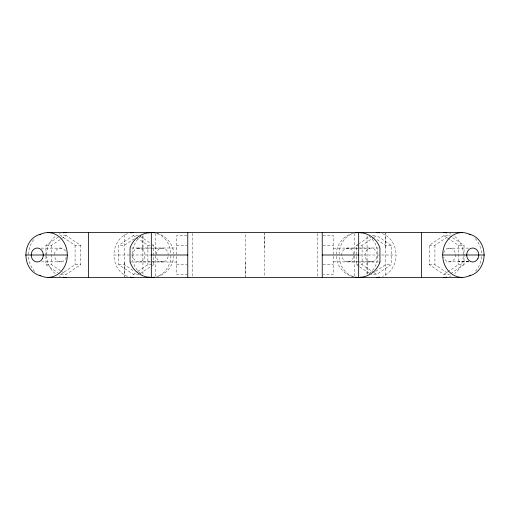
<?xml version="1.0" encoding="UTF-8"?>
<svg xmlns="http://www.w3.org/2000/svg" width="510" height="510" viewBox="0 0 510 510"><rect width="100%" height="100%" fill="white"/><g stroke="black" fill="none" stroke-linecap="round" stroke-linejoin="round"><path stroke-width="0.38" stroke-dasharray="2.55 1.91" d="M124.44 262.471L124.44 276.624L124.44 233.376M142.927 247.528L142.927 234.944L142.934 275.094M245.756 262.471L245.756 276.624L245.756 233.376M264.244 247.528L264.244 233.376L264.244 276.624M367.072 262.471L367.072 275.056L367.066 234.906M385.56 247.528L385.56 233.376L385.56 276.624M173.884 255.637C173.4 265.729 166.018 275.043 155.888 276.853M336.115 254.362C336.625 244.558 343.6 235.237 353.494 233.351M45.957 255.389L45.957 245.297L59.192 236.474M45.957 245.297L51.561 245.297L66.115 235.588L80.676 245.297L80.676 264.703L66.115 274.412L60.511 274.412L58.529 273.086M60.511 274.412L75.072 264.703L80.676 264.703M138.962 274.412L133.359 274.412L118.798 264.703L118.798 245.297L133.359 235.588L138.962 235.588L150.208 243.091M134.328 238.68L124.402 245.297L118.798 245.297M133.359 274.412L137.33 271.766M137.987 271.32L147.913 264.703L153.516 264.703L153.516 245.297L150.871 243.531M140.282 273.526L151.534 266.029M152.197 265.589L153.516 264.703M359.129 266.469L356.484 264.703L356.484 245.297L357.803 244.411M358.466 243.971L369.718 236.474M356.484 245.297L362.087 245.297L373.333 237.794M373.996 237.354L376.641 235.588L391.202 245.297L391.202 264.703L376.641 274.412L371.038 274.412M375.672 271.32L385.598 264.703L391.202 264.703M429.324 264.703L434.928 264.703L449.488 274.412L443.885 274.412L429.324 264.703L429.324 245.297L443.885 235.588L449.488 235.588L451.471 236.914M429.324 245.297L434.928 245.297L449.488 235.588M443.885 274.412L458.439 264.703L464.043 264.703L464.043 245.297L452.134 237.354M450.808 273.526L464.043 264.703M41.253 248.102L61.863 248.172M137.611 248.172L163.563 248.172M346.437 248.172L369.686 248.172M448.137 248.172L468.747 248.102M61.863 261.828L41.775 261.885M163.563 261.828L140.314 261.828M372.389 261.828L346.437 261.828M468.747 261.898L448.137 261.828M333.444 248.172L356.7 247.994M66.115 235.588L60.511 235.588L75.072 245.297L80.676 245.297M187.011 235.588L176.556 235.588L176.556 274.412L187.011 274.412M322.989 235.588L333.444 235.588L333.444 274.412L322.989 274.412M372.44 235.588L376.641 235.588M136.667 237.794L147.913 245.297L153.516 245.297M176.556 245.297L187.011 245.297M322.989 245.297L333.444 245.297M391.202 245.297L385.598 245.297L375.672 238.68M443.885 235.588L458.439 245.297L464.043 245.297M131.599 247.994L176.556 247.994M358.25 247.994L378.401 247.994M127.634 233.58A22.414 19.412 90 0 0 113.947 255L150.724 255M359.276 255L396.053 255A22.414 19.412 -90 0 1 382.366 276.42M130.05 262.006L176.556 262.006M358.25 262.006L378.401 262.006M45.957 256.167L45.957 264.703L51.561 264.703L66.115 274.412M118.798 264.703L124.402 264.703L134.328 271.32M176.556 264.703L187.011 264.703M322.989 264.703L333.444 264.703M356.484 264.703L362.087 264.703L373.333 272.206M333.444 261.828L356.7 262.006M468.658 261.662L458.573 261.362L468.371 261.719M354.112 276.853C344.224 275.068 336.874 266.137 336.186 256.275M156.506 233.351C166.158 235.206 173.107 244.143 173.814 253.725M373.996 272.646L376.641 274.412M359.792 266.909L369.718 273.526M133.359 235.588L136.004 237.354M45.957 264.703L57.866 272.646M458.439 245.297L458.439 264.703M434.928 245.297L434.928 264.703M362.087 245.297L362.087 264.703M354.807 233.376L354.807 276.624M317.775 233.376L317.775 276.624M192.225 233.376L192.225 276.624M155.193 233.376L155.193 276.624M147.913 245.297L147.913 264.703M75.072 245.297L75.072 264.703M51.561 245.297L51.561 253.833M51.561 254.611L51.561 264.703M54.462 254.49A7.006 6.063 90 0 1 59.848 248.038A7.006 6.063 90 0 1 66.326 252.979M66.326 257.021A7.006 6.063 -90 0 1 60.295 262A7.006 6.063 -90 0 1 54.595 256.524M443.674 252.979A7.006 6.063 -90 0 1 453.014 249.301A7.006 6.063 -90 0 1 453.014 260.699A7.006 6.063 -90 0 1 443.674 257.021M156.162 254.49A7.006 6.063 90 0 1 162.212 247.994A7.006 6.063 90 0 1 168.262 254.49M168.134 256.524A7.006 6.063 -90 0 1 162.212 262.006A7.006 6.063 -90 0 1 156.296 256.524M475.294 238.572A22.414 19.412 -90 0 1 481.497 254.439M481.453 256.677A22.414 19.412 -90 0 1 475.294 271.428M369.367 273.519A22.414 19.412 -90 0 0 377.84 255A22.414 19.412 90 0 0 369.367 236.481M339.029 254.439A22.414 19.412 -90 0 1 352.71 233.58M352.71 276.42A22.414 19.412 90 0 1 339.073 256.677M157.29 233.58A22.414 19.412 -90 0 1 170.927 253.323M170.971 255.561A22.414 19.412 -90 0 1 157.29 276.42M140.632 273.519A22.414 19.412 -90 0 1 140.632 236.481M34.705 271.428A22.414 19.412 90 0 1 28.547 256.677M28.503 254.439A22.414 19.412 90 0 1 34.705 238.572M60.397 276.42A22.414 19.412 90 0 1 59.026 275.865M55.182 273.519A22.414 19.412 90 0 1 46.761 256.677M46.716 254.439A22.414 19.412 90 0 1 55.182 236.481M59.026 234.135A22.414 19.412 90 0 1 60.397 233.58M127.634 276.42A22.414 19.412 -90 0 1 113.947 255M382.366 233.58A22.414 19.412 -90 0 1 396.053 255M449.603 233.58A22.414 19.412 90 0 1 450.974 234.135M454.818 236.481A22.414 19.412 90 0 1 463.284 254.439M463.239 256.677A22.414 19.412 -90 0 1 454.818 273.519M450.974 275.865A22.414 19.412 -90 0 1 449.603 276.42M376.176 258.723A7.006 6.063 -90 0 0 371.261 248A7.006 6.063 -90 0 0 365.676 258.277A7.006 6.063 -90 0 0 376.176 258.723M352.926 258.723A7.006 6.063 -90 0 0 348.005 248A7.006 6.063 -90 0 0 342.427 258.277A7.006 6.063 -90 0 0 352.926 258.723M138.962 247.994A7.006 6.063 90 0 0 132.893 255A7.006 6.063 -90 0 0 138.962 262.006A7.006 6.063 -90 0 0 145.025 255A7.006 6.063 90 0 0 138.962 247.994"/><path stroke-width="0.76" d="M40.494 275.827C21.076 270.593 21.076 239.407 40.494 234.173M469.506 234.173C488.924 239.407 488.924 270.593 469.506 275.827M47.908 232.585L462.092 232.585M25.5 255L67.32 255A22.414 19.412 90 0 0 39.487 234.804M151.336 255L187.763 255M322.237 255L358.664 255M470.513 275.196A22.414 19.412 -90 0 1 462.092 277.414A22.414 19.412 90 0 1 442.68 255L484.5 255M47.908 277.414L462.092 277.414M421.432 232.585L421.432 277.414M322.237 232.585L322.237 277.414M187.763 232.585L187.763 277.414M88.568 232.585L88.568 277.414M442.68 255A22.414 19.412 -90 0 1 470.513 234.804M361.322 277.166A22.414 19.412 -90 0 1 358.434 277.414A22.414 19.412 90 0 1 355.54 277.166M355.54 232.834A22.414 19.412 -90 0 1 358.434 232.585A22.414 19.412 90 0 1 361.322 232.834M148.678 232.834A22.414 19.412 -90 0 1 154.46 232.834M154.46 277.166A22.414 19.412 -90 0 1 148.678 277.166M67.32 255A22.414 19.412 90 0 1 39.487 275.196M66.115 277.414A22.414 19.412 90 0 1 63.227 277.166M63.227 232.834A22.414 19.412 90 0 1 66.115 232.585M133.359 277.414A22.414 19.412 -90 0 1 130.464 277.166M376.641 232.585A22.414 19.412 -90 0 1 379.536 232.834M379.536 277.166A22.414 19.412 -90 0 1 376.641 277.414M446.773 277.166A22.414 19.412 -90 0 1 443.885 277.414M130.464 232.834A22.414 19.412 90 0 1 133.359 232.585M443.885 232.585A22.414 19.412 90 0 1 446.773 232.834M379.95 262.006L379.95 247.994A22.414 22.414 0 0 0 358.664 232.585L358.664 277.414A22.414 22.414 0 0 0 379.95 262.006M151.336 277.414L151.336 232.585A22.414 22.414 0 0 0 130.05 247.994L130.05 262.006A22.414 22.414 0 0 0 151.336 277.414M42.4 258.723A7.006 6.063 -90 0 0 37.485 248A7.006 6.063 -90 0 0 31.9 258.277A7.006 6.063 -90 0 0 42.4 258.723M477.876 258.723A7.006 6.063 -90 0 0 472.961 248A7.006 6.063 -90 0 0 467.377 258.277A7.006 6.063 -90 0 0 477.876 258.723"/></g></svg>
